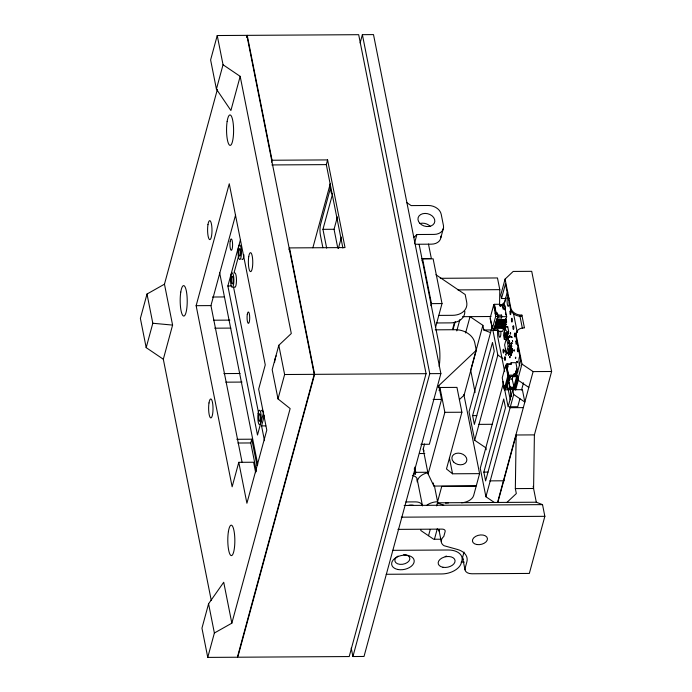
<?xml version="1.0" encoding="UTF-8"?>
<svg xmlns="http://www.w3.org/2000/svg" width="692" height="692" viewBox="0 0 692 692"><rect width="100%" height="100%" fill="white"/><g stroke="black" fill="none" stroke-linecap="round" stroke-linejoin="round"><path stroke-width="1.04" d="M495.014 328.423L503.473 328.371L502.677 331.304L497.92 331.33L498.257 330.11L494.555 330.136L494.832 326.33L496.017 326.321M495.533 326.866C494.131 327.87 496.769 325.915 495.489 323.891L494.962 325.845L495.411 326.961M496.199 324.427C495.29 326.053 496.138 321.52 496.856 321.988M497.34 321.443L496.155 321.451L496.354 322.472L497.003 321.105L496.813 319.012L496.285 320.967L496.735 322.083M499.563 304.662L499.797 289.654L497.47 277.959L440.268 278.305M496.493 321.988L505.195 322.031L505.48 319.989M508.655 331.511L507.764 326.849C503.845 324.825 505.385 333.414 508.655 331.511L508.257 332.982C505.048 332.437 505.947 331.753 505.489 334.945L507.72 334.928L505.489 334.945L505.29 334.201L504.278 339.167L503.43 334.565M506.959 502.392L516.327 493.56L515.341 488.604L516.154 434.991L534.397 434.887L551.619 371.492L531.716 271.325L513.196 271.437L505.082 279.092L500.783 294.913L501.501 298.529L505.783 298.503M534.397 434.887L533.584 488.491L515.341 488.604M507.374 334.565L507.201 336.857L504.961 336.892L505.298 335.741L507.504 335.732M504.831 350.489C505.627 349.365 504.823 352.799 505.134 350.662M505.705 354.806C506.778 355.723 504.71 353.058 506.025 355.117M508.309 338.475L508.309 339.011M508.871 343.154L509.26 343.526L508.94 342.661M511.795 337.039C510.904 335.655 512.66 339.132 511.665 336.831M512.668 341.502L512.4 340.49L512.538 341.217M507.919 332.48L507.72 334.928M504.857 309.367C506.129 308.39 505.333 305.665 503.992 304.982L500.342 304.999L500.264 306.469M503.888 333.068L504.079 333.778L505.117 328.345M504.589 330.3L504.892 329.141M506.838 336.658L506.579 339.175L504.278 339.167M217.392 89.38L164.462 284.187L147.007 294.031L140.381 318.415L146.185 347.635L163.321 359.235L211.285 600.526M217.236 35.534L210.61 59.919L216.414 89.138L230.903 110.495L240.176 76.354L223.04 64.754L217.236 35.534L246.854 35.353L314.237 374.337L237.382 657.227L207.756 657.4L201.952 628.18L208.577 603.787L223.715 582.257L231.846 623.172L214.382 633.016L207.756 657.4M146.185 347.635L152.811 323.25L147.007 294.031M216.414 89.138L223.04 64.754M246.663 37.429L247.226 35.353L358.681 34.687L426.064 373.671L349.209 656.552L237.754 657.218L314.609 374.337L289.481 247.909L345.023 247.58L327.593 159.913L272.051 160.241L271.541 162.127M163.321 359.235L172.593 325.093L164.462 284.187M238.783 462.325L232.14 486.787L196.139 305.682L229.26 183.787L265.261 364.892L258.661 389.163L266.792 430.078L246.914 503.24L238.783 462.325L253.601 462.239L255.685 472.731M242.105 462.342L210.948 305.596L235.583 214.952M263.617 412.493L257.493 435.026L227.867 285.986L240.392 239.899M234.069 272.691L238.809 255.236M288.971 249.795L289.481 247.909M256.438 471.468L250.763 442.949L251.784 439.204L236.828 439.29M342.903 248.056L326.313 164.618L327.593 159.913M360.125 42.991L362.383 34.669L373.498 34.6L440.873 373.585L364.018 656.466L352.911 656.535L351.225 648.058M240.176 76.354L291.297 333.518L278.807 345.291L272.181 369.684L277.994 398.903L290.147 408.574L231.846 623.172M264.491 440.683L261.559 425.909L264.318 415.745M312.87 247.779L330.335 183.501M330.447 188.103L320.569 224.485A7.612 1.765 89.7 0 0 320.405 235.211L322.887 247.719M326.676 248.125L322.948 229.337L332.463 194.305M277.994 398.903L284.62 374.519L278.807 345.291M337.782 248.065L334.054 229.277L337.411 216.907M338.379 248.445L341.459 237.114M414.517 243.29L416.895 234.519L434.083 234.415A11.418 8.538 15.2 0 0 443.451 225.583L441.185 214.191A11.418 8.538 15.2 0 0 428.331 205.489L411.143 205.593L406.861 202.687M422.016 260.962L422.578 258.903L433.131 258.834L442.015 303.563L435.571 327.29M440.873 237.607L443.52 227.858M430.908 305.691L431.462 303.632L422.578 258.903M352.911 656.535L429.767 373.654L362.383 34.669M452.784 328.579L454.454 322.42M453.009 329.747L455.241 321.538M438.252 387.658L438.806 385.626L476.269 350.29L474.781 342.765A17.127 12.811 15.2 0 0 455.5 329.712L435.207 329.833M413.28 474.081L415.321 474.072L415.788 472.342L414.759 467.126M463.839 394.405L479.591 473.631L476.278 485.827L433.884 486.078L428.123 473.942L423.184 449.099L424.577 443.97M439.091 390.573L439.922 387.494L456.954 387.39L461.893 412.233L446.478 468.96L452.559 473.795L479.591 473.631M456.798 330.897L459.86 319.609M438.806 385.626L441.548 399.396L429.351 444.264L420.909 444.316M465.595 332.964L470.032 316.633L482.886 325.335L483.812 329.998L490.507 332.601M428.123 473.942L444.861 412.328L439.922 387.494M470.958 369.225L482.886 325.335M476.269 350.29L464.081 395.158L459.401 399.578M426.886 505.221A12.37 7.699 -11.2 0 1 437.578 501.752L441.747 486.415L476.183 486.216L473.674 495.455A11.418 7.102 -11.2 0 1 461.547 502.799M428.538 535.703L430.216 529.536M436.635 505.887L437.474 502.807L536.309 502.219L542.528 504.632L544.855 516.327L529.337 573.434L471.935 573.772A8.563 5.328 -11.2 0 1 465.102 568.34L466.832 561.956A20.933 13.027 -11.2 0 0 457.507 549.491L444.022 545.703A11.383 7.084 -11.2 0 1 443.823 536.421L445.146 531.525A3.806 2.37 -11.2 0 0 442.11 529.112L397.935 529.371M505.056 308.632L503.447 308.641L502.868 305.717L500.463 305.734L499.797 304.272L494.434 304.307L493.716 304.895L490.057 318.355L492.107 327.264M491.666 326.425L491.839 325.794M494.555 330.136L494.235 328.527L492.384 328.536L495.697 316.339L493.716 304.895M492.272 326.235L469.029 411.792L474.686 440.259L485.827 447.802L486.216 449.774M434.515 539.007L437.309 528.723M495.316 312.966L495.922 313.216L496.086 312.628L494.434 304.307M474.686 440.259L497.833 355.082L492.894 330.231L493.439 328.224M497.522 319.548C496.017 321.01 499.408 316.391 497.167 314.436L497.496 313.216L496.086 312.628M501.501 298.529L505.48 283.893L510.506 309.186A9.325 6.972 15.2 0 0 520.998 316.296L521.56 316.287L521.88 315.102L521.327 315.111A9.325 6.972 15.2 0 1 510.826 308.001L505.082 279.092M499.901 305.786L500.229 304.567M500.342 304.999L500.212 305.492L503.854 305.466L504.589 306.072L504.719 305.579M493.898 329.747L494.832 326.33M496.155 321.451L495.619 323.406L496.077 324.522M497.496 313.216L497.877 315.111L497.15 319.548L505.861 319.592L506.656 316.668L504.797 307.127M500.766 305.483L500.896 304.999M500.792 305.63L500.93 305.146M501.57 305.7L501.709 305.215M501.717 305.63L501.856 305.137M502.089 305.622L502.219 305.137M502.262 305.7L502.401 305.207M472.619 415.632L492.496 342.471L494.244 351.242L474.366 424.404L472.619 415.632L476.788 415.607M502.989 305.475L503.119 304.99M503.015 305.622L503.145 305.129M503.664 305.527L506.752 294.169A9.671 2.24 89.7 0 1 507.79 292.067M503.854 305.466L503.992 304.982M505.195 300.916L505.99 297.984M497.868 317.939L501.57 317.913L501.579 315.094L497.877 315.111M504.433 305.864L504.572 305.371M501.57 317.913L501.579 315.094M504.728 309.852L505.35 308.762M501.968 327.394C501.674 325.794 501.856 329.029 503.646 328.536C504.745 332.817 505.048 325.197 501.899 326.287M502.626 324.963C502.331 323.354 502.522 326.589 504.304 326.096L505.134 327.454L504.84 325.301M503.292 322.524C502.998 320.915 503.179 324.15 504.97 323.657L505.791 325.015L505.506 322.861M503.958 320.085C503.655 318.476 503.845 321.711 505.636 321.218L506.457 322.576L506.215 320.491M495.161 326.866L503.871 326.909L504.139 325.932L495.68 325.984M495.827 324.427L504.537 324.47L504.797 323.501L496.337 323.545M503.646 328.536L502.098 326.909M504.304 326.096L502.764 324.47M504.97 323.657L503.421 322.031M505.636 321.218L504.087 319.592M504.105 327.679L502.954 326.321M504.771 325.24C505.887 323.856 505.048 329.591 504.442 325.603M505.428 322.801L504.278 321.443M503.863 329.643L503.776 328.043M504.26 327.887L504.243 327.186M504.529 327.204L504.658 326.71M504.918 325.448L505.048 324.955M505.186 324.764L505.099 323.173M505.584 323.008L505.636 322.377M505.852 322.325L505.766 320.733M506.241 320.569L506.224 319.877M504.39 329.92L504.39 327.394M505.048 327.48L505.177 326.996M505.714 325.041L505.714 322.515M506.371 322.602L506.38 320.076M504.468 329.894L504.736 329.15M505.134 327.454L505.402 326.71M505.791 325.015L506.06 324.271M506.457 322.576L506.726 321.832M505.584 334.919L505.895 333.769L508.049 333.76M508.516 337.549L506.535 337.869L504.624 344.901L506.302 353.327C506.189 352.28 507.591 354.589 509.814 353.309L510.359 351.294M508.127 337.03L507.478 338.077L508.127 337.03L509.546 336.918L509.355 335.707L509.805 335.707C511.561 338.336 506.942 336.295 508.265 338.492M508.213 337.376L508.066 337.921M508.879 337.471L509.468 336.926M509.433 337.367L509.355 335.707M509.286 337.514L509.58 336.814M510.021 336.814L509.874 337.359L509.805 335.707M506.302 353.327L508.205 346.294L506.535 337.869M507.833 353.629L509.814 346.311L508.655 340.473M510.514 354.339L508.378 353.863L508.239 352.142L508.681 352.133C508.066 354.295 511.734 352.34 510.956 354.339L511.172 355.446L510.731 355.446L510.592 353.69L508.43 353.11M508.525 352.712L510.263 346.311L509.485 342.419M508.871 353.102L508.793 353.75L510.956 354.339M510.921 352.47L511.509 354.226C512.383 351.735 508.585 353.465 509.208 351.882L508.568 350.922C508.456 354.157 513.006 350.36 511.172 355.446M511.838 353.007C512.72 350.515 508.923 352.245 509.537 350.662L508.897 349.702C508.361 352.263 512.071 350.04 511.544 352.462L511.397 353.007L511.985 352.462C512.85 349.209 508.672 351.77 509.078 349.027L509.926 350.135L510.073 349.59L511.907 349.832L512.167 351.787L511.872 351.242C512.4 348.82 508.689 351.043 509.226 348.483L510.073 349.59M509.719 349.996L509.866 349.443M510.402 348.37L510.116 348.872L509.563 347.263C509.027 349.823 512.729 347.6 512.201 350.022L512.504 350.567L512.236 348.612L510.194 348.223M516.12 374.874L515.877 370.73L517.486 370.722L515.886 362.686L511.128 362.712L511.449 364.321L507.746 364.347L507.418 365.558L505.567 365.575L502.254 377.763L504.226 389.215L504.779 389.207L504.624 389.795L509.995 389.76L510.635 388.247L510.93 389.025L511.743 388.238L513.698 388.247L513.706 389.008L515.073 388.394M508.931 353.794L509.078 353.249M509.26 352.574L509.407 352.029L510.878 352.09L511.284 353.119M509.589 351.354L509.736 350.809L511.206 350.87L511.622 351.899M508.975 354.148L509.122 353.603M509.053 352.436L508.421 351.467L508.802 352.738L509.45 352.384M509.39 351.216L508.75 350.247L509.13 351.519L509.788 351.164M509.969 350.489L510.116 349.944M510.047 348.777L509.416 347.808L509.796 349.079L510.445 348.725M511.18 348.284L511.725 346.277L511.103 343.12M506.631 365.661L507.098 363.957L510.8 363.931L511.128 362.712M507.746 364.347L508.118 366.241L506.112 368.317L505.567 365.575M510.263 353.846L510.411 353.292M510.592 352.626L510.739 352.081M510.307 354.192L510.549 353.309M509.303 352.929L510.635 352.972L510.878 352.09M509.641 351.709L510.973 351.752L511.12 351.207M511.302 350.533L511.449 349.988M510.298 349.27L511.63 349.313L511.872 348.439M511.509 354.226L511.25 351.251M511.5 350.68L511.578 350.031M512.167 351.787L511.916 348.811M512.504 350.567L512.426 348.915M510.731 355.446L510.592 353.69M511.059 354.226L511.656 353.681M503.525 382.65L480.257 468.285L485.914 496.752L494.486 502.556M504.226 389.215L507.885 375.747L506.276 367.686M507.885 375.747L508.594 375.159L506.942 366.838M506.899 382.65L507.841 388.169L505.471 388.186L508.568 376.768L510.938 376.759L511.077 376.24L517.382 376.716L514.277 388.134L507.694 388.679L506.899 384.674M505.471 388.186L508.879 376.526M507.694 377.737L507.971 380.271L509.26 380.263L509.182 377.728M483.846 472.126L503.724 398.973L505.471 407.735L485.594 480.897L483.846 472.126L488.016 472.1M508.732 382.218L507.305 382.711L508.603 382.702L508.516 380.168M509.926 377.832L510.056 377.339L508.629 377.832L509.926 377.832L509.71 375.782M507.694 388.679L507.841 388.169M464.012 552.086L462.775 556.645A8.563 5.328 -11.2 0 0 463.147 559.387M514.277 388.134L512.115 379.026L512.91 376.102M510.272 387.572L510.402 387.079M509.995 389.76L510.635 388.247M517.599 376.327L513.637 376.353L514.044 373.671L516.457 373.654M513.637 376.353L514.277 374.839M515.869 372.434L516.258 374.381L513.845 374.398L514.511 375.86L513.948 376.059M517.123 376.18L517.14 375.566L515.194 375.557C513.862 376.517 517.469 376.223 517.287 375.842M511.483 389.025L512.167 388.238M515.479 376.05L515.609 375.557M512.21 388.8L512.339 388.316M515.652 376.119L515.782 375.635M512.513 388.385L512.383 388.869A4.758 1.099 89.7 0 1 512.694 391.136M515.825 376.188L515.964 375.704M515.678 371.466L517.287 371.457L517.149 371.941L515.54 371.95M512.132 388.748L512.884 388.385M516.197 376.188L516.327 375.704M512.902 388.792L513.032 388.307M516.344 376.111L516.474 375.626M512.746 389.726L513.698 394.509L524.839 402.052L522.373 389.665L512.746 389.726L508.11 406.792L503.811 385.167M512.755 388.869L513.179 388.238M516.491 376.041L516.621 375.557M517.382 376.716L516.656 376.474L513.741 387.209L510.039 387.226L508.758 380.799M513.049 388.722L513.594 388.229M516.907 376.041L517.045 375.548M513.706 389.008L513.81 388.376M514.286 388.523L515.332 387.779L517.988 378.031M514.58 389.008L515.203 387.987L515.004 388.601M485.914 496.752L513.698 394.509M528.809 387.416L517.677 379.873L521.967 364.061L516.223 335.153A9.325 6.972 15.2 0 1 523.87 327.939L524.432 327.93L521.88 315.102M515.609 390.08L518.42 379.752M521.534 390.046L523.498 382.814M519.917 398.704L517.737 406.732L509.182 406.784M497.617 502.236L533.108 371.595L521.967 364.061M497.885 502.228L516.154 434.991M504.061 332.247L504.416 331.122M508.49 336.995C509.07 335.776 508.378 339.149 508.776 336.762M505.489 334.945L505.791 333.726M506.881 336.269L507.175 336.874M511.025 343.915L511.146 342.895M505.592 349.261L505.541 348.508M509.338 341.441C510.523 342.272 508.456 339.841 509.58 341.234M511.725 342.644L511.959 343.344L511.622 342.644M495.152 325.88L495.195 326.33M413.773 237.468L416.895 234.519M501.233 305.371L504.926 301.885M496.475 321.002L496.527 321.451M495.818 323.441L495.861 323.891M506.181 352.211L506.172 353.102M497.228 318.536L497.185 319.012M515.194 375.557L514.511 375.86M506.414 322.126L506.016 321.91M505.843 324.557L505.324 324.28M504.52 329.435L504.001 329.15M508.62 355.1C509.615 354.382 508.17 355.982 508.456 354.295M511.725 346.277L508.205 346.294M506.016 332.99L508.257 332.982M507.764 326.849L505.523 326.823M271.844 164.938L326.313 164.618M322.948 229.337L334.054 229.277M415.321 244.259L431.436 244.164A11.418 8.538 15.2 0 0 440.908 236.093M421.662 258.6L431.35 258.548L428.469 244.06M227.867 285.986L231.042 285.969M457.896 289.905L499.797 289.654M212.444 297.024L224.286 296.954M431.462 303.632L442.015 303.563M196.139 305.682L210.948 305.596M438.754 315.405L452.637 315.318A17.127 12.811 15.2 0 0 466.685 302.075L465.197 294.55L435.943 274.75M495.697 316.339L501.25 316.313M462.585 316.677L491 316.503M501.899 316.694L506.656 316.668M213.664 320.214L229.813 320.119M497.15 319.548L505.861 319.592M497.02 320.041L504.425 319.989M497.003 321.105L505.463 321.062M496.354 322.472L503.759 322.429M436.704 322.965L450.587 322.879A17.127 12.811 15.2 0 0 464.834 311.348M495.697 324.911L503.101 324.868M214.719 328.19L230.868 328.094M495.031 327.351L502.435 327.307M483.812 329.998L491.329 329.954M492.894 330.231L498.24 330.196M509.208 336.251L509.658 336.251M512.201 350.022L512.651 350.022M511.872 351.242L512.322 351.242M511.544 352.462L511.985 352.462M510.878 354.901L511.327 354.901M533.108 371.595L551.619 371.492M223.888 373.585L240.055 373.49M284.62 374.519L314.237 374.337M314.609 374.337L426.064 373.671M429.767 373.654L440.873 373.585M508.594 375.159L513.966 375.133M516.656 376.474L513.161 376.742M508.568 376.768L510.938 376.759M509.2 379.043L512.115 379.026M508.101 379.787L509.398 379.778M225.852 382.174L242.027 382.079M505.964 387.252L507.816 387.243M510.324 388.541L514.71 388.515M433.106 399.448L441.548 399.396M509.641 407.709L523.187 407.631M444.861 412.328L461.893 412.233M478.535 424.378L492.081 424.291M261.559 425.909L265.789 425.883M237.953 443.027L250.763 442.949M419.49 453.537L424.802 453.502M415.788 472.342L427.535 472.264M489.763 480.871L504.356 480.784M405.893 501.942L415.546 501.89A8.563 5.328 -11.2 0 1 422.016 504.589M404.119 505.463L542.528 504.632M401.291 517.175L544.855 516.327M440.916 539.224L433.72 539.267L420.866 530.565L420.693 529.683M392.701 550.33L448.208 550.002A17.127 10.657 -11.2 0 1 462.092 558.037A29.055 18.078 -11.2 0 1 461.339 562.881A17.127 10.657 -11.2 0 1 441.695 573.953L386.188 574.282M461.114 562.138L464.297 562.112M504.762 337.687L506.976 337.687M152.811 323.25L172.593 325.093M511.725 348.984L512.279 349.46M505.195 322.031L504.745 320.915M504.537 324.47L504.087 323.354M503.871 326.909L503.421 325.794M437.474 502.807L443.693 505.221M495.152 313.597L497.167 314.436M508.274 339.694L507.997 338.769M497.833 355.082L502.972 358.56M517.287 371.457L517.936 371.907M423.184 449.099L424.075 450.968M511.786 343.44L512.201 343.128M507.573 334.288L507.694 334.893M519.839 315.509L522.365 328.233M513.49 313.424L517.287 332.515M516.517 368.352L516.907 370.281M505.428 312.966L505.817 314.903M505.411 318.476L505.61 319.496M517.677 379.873L516.725 375.09L520.695 360.463L515.903 336.338A9.325 6.972 15.2 0 1 517.555 331.26M508.127 332.445L508.231 332.938M502.669 306.452L503.248 309.376M507.625 337.523L507.816 338.492M508.084 352.686L508.283 353.655M533.151 486.32L536.309 502.219M507.098 363.957L507.79 367.461M506.786 367.426L508.438 375.747M494.27 304.895L495.922 313.216M508.525 381.655L509.918 388.67M497.6 329.721L497.92 331.33M504.658 371.63L498.128 338.76A9.671 2.24 89.7 0 1 497.634 330.032M508.248 389.657L509.926 398.142A9.671 2.24 89.7 0 0 510.367 399.846M502.972 381.474L504.624 389.795M490.455 318.943L492.384 328.536M470.681 370.246L475.101 392.485M419.144 244.423L438.806 343.362A19.03 4.403 89.7 0 1 439.161 366.509M449.471 458.268L452.559 473.795M462.671 558.063L464.998 569.758M434.438 485.948L437.578 501.752M433.261 482.947L433.884 486.078M441.228 541.412L438.901 529.717A11.383 7.084 -11.2 0 0 439.247 531.352M417.207 479.314L422.492 505.904M414.266 468.778L415.321 474.072M329.66 185.084L330.906 191.338A7.612 1.765 89.7 0 0 332.575 193.959M247.226 35.353L272.051 160.241M233.585 287.275L258.375 412M219.641 272.76L257.727 464.367M251.784 439.204L257.035 465.612M208.577 603.787L214.382 633.016M508.94 377.201L509.26 380.263M508.386 380.661L508.603 382.702M510.039 387.226L510.056 388.151M420.321 223.404A8.563 6.401 15.2 0 1 430.303 226.414M408.911 505.272A8.754 5.449 -11.2 0 1 413.323 505.247M412.371 475.473A8.563 5.328 -11.2 0 1 417.103 480.732M403.67 554.647A7.612 4.74 -11.2 0 1 409.162 560.745A7.612 4.74 -11.2 0 1 397.502 563.772A7.612 4.74 -11.2 0 1 398.047 556.108M446.634 556.117A8.563 5.328 -11.2 0 1 445.181 556.454M274.542 362.565A15.224 3.521 89.7 0 1 276.151 355.818M243.939 254.803A7.231 1.669 89.7 0 1 241.819 259.102M261.36 410.901A7.231 1.669 89.7 0 1 263.609 414.422M234.476 272.985A7.231 1.669 89.7 0 1 236.474 280.762A7.231 1.669 89.7 0 1 234.268 286.903M445.57 503.171A11.418 7.102 -11.2 0 1 448.511 502.911M417.146 481.866A26.945 16.764 -11.2 0 1 418.608 478.198A12.37 7.699 -11.2 0 1 427.5 472.766M519.952 365.713A4.758 1.099 89.7 0 1 518.931 360.549A4.758 1.099 89.7 0 1 520.099 356.233M520.384 356.51A4.758 1.099 89.7 0 1 520.644 357.081M509.321 302.023A4.758 1.099 89.7 0 1 508.153 306.331A4.758 1.099 89.7 0 1 507.124 301.167A4.758 1.099 89.7 0 1 508.3 296.859M508.836 297.707A4.758 1.099 89.7 0 1 509.053 298.546M511.258 396.412A4.758 1.099 89.7 0 1 510.886 388.29M500.887 331.753A4.758 1.099 89.7 0 1 499.736 337.307A4.758 1.099 89.7 0 1 498.768 330.923M506.016 366.293A1.903 0.441 89.7 0 1 506.362 364.087A1.903 0.441 89.7 0 1 506.881 365.644M506.397 339.512C506.475 341.9 506.959 338.128 506.397 339.512M510.263 333.086C510.35 336.45 511.059 331.26 510.263 333.086M509.71 356.717C509.805 360.082 510.514 354.892 509.71 356.717M513.94 350.143C514.035 353.508 514.744 348.318 513.94 350.143M515.402 357.487C515.471 360.817 516.232 355.731 515.402 357.487M516.941 361.587C517.036 364.952 517.746 359.762 516.941 361.587M504.918 334.444L504.753 334.98L504.918 334.444M419.828 223.326A8.563 6.401 15.2 0 0 434.256 223.239A8.563 6.401 15.2 0 0 425.078 213.421A8.563 6.401 15.2 0 0 419.828 223.326M398.134 569.533A11.418 7.102 -11.2 0 0 414.171 560.485A11.418 7.102 -11.2 0 0 396.481 557.319A11.418 7.102 -11.2 0 0 398.134 569.533M443.018 567.284A8.563 5.328 -11.2 0 0 455.051 560.511A8.563 5.328 -11.2 0 0 441.781 558.133A8.563 5.328 -11.2 0 0 443.018 567.284M228.395 531.638A15.224 3.521 89.7 0 0 231.093 555.564A15.224 3.521 89.7 0 0 234.484 533.999A15.224 3.521 89.7 0 0 228.395 531.638M180.776 292.085A15.224 3.521 89.7 0 0 183.475 316.01A15.224 3.521 89.7 0 0 186.866 294.446A15.224 3.521 89.7 0 0 180.776 292.085M227.149 121.411A15.224 3.521 89.7 0 0 229.848 145.337A15.224 3.521 89.7 0 0 233.239 123.781A15.224 3.521 89.7 0 0 227.149 121.411M207.963 224.64A9.515 2.206 89.7 0 0 209.65 239.596A9.515 2.206 89.7 0 0 211.769 226.128A9.515 2.206 89.7 0 0 207.963 224.64M248.739 256.663A9.515 2.206 89.7 0 0 250.426 271.619A9.515 2.206 89.7 0 0 252.545 258.142A9.515 2.206 89.7 0 0 248.739 256.663M208.993 402.952A9.515 2.206 89.7 0 0 210.679 417.907A9.515 2.206 89.7 0 0 212.799 404.431A9.515 2.206 89.7 0 0 208.993 402.952M476.745 544.518A7.612 4.74 -11.2 0 0 487.436 538.488A7.612 4.74 -11.2 0 0 475.638 536.378A7.612 4.74 -11.2 0 0 476.745 544.518M247.286 314.393A5.709 1.323 89.7 0 0 248.298 323.363A5.709 1.323 89.7 0 0 249.57 315.275A5.709 1.323 89.7 0 0 247.286 314.393M230.177 241.344A5.709 1.323 89.7 0 0 231.189 250.322A5.709 1.323 89.7 0 0 232.46 242.235A5.709 1.323 89.7 0 0 230.177 241.344M258.765 415.347A3.806 0.882 89.7 0 0 259.439 421.324A3.806 0.882 89.7 0 0 260.287 415.935A3.806 0.882 89.7 0 0 258.765 415.347M239.025 250.167A3.806 0.882 89.7 0 0 239.7 256.152A3.806 0.882 89.7 0 0 240.548 250.763A3.806 0.882 89.7 0 0 239.025 250.167M231.5 277.933A3.806 0.882 89.7 0 0 232.175 283.919A3.806 0.882 89.7 0 0 233.022 278.53A3.806 0.882 89.7 0 0 231.5 277.933M238.368 248.168A7.231 1.669 89.7 0 0 239.657 259.535A7.231 1.669 89.7 0 0 241.266 249.293A7.231 1.669 89.7 0 0 238.368 248.168M258.116 413.314A7.231 1.669 89.7 0 0 259.405 424.68A7.231 1.669 89.7 0 0 261.014 414.439A7.231 1.669 89.7 0 0 258.116 413.314M230.817 275.97A7.231 1.669 89.7 0 0 232.097 287.336A7.231 1.669 89.7 0 0 233.714 277.094A7.231 1.669 89.7 0 0 230.817 275.97M453.545 461.927A7.612 5.692 15.2 0 0 466.373 461.849A7.612 5.692 15.2 0 0 458.216 453.122A7.612 5.692 15.2 0 0 453.545 461.927M515.972 341.32A1.903 0.441 89.7 0 0 516.31 344.313A1.903 0.441 89.7 0 0 516.734 341.614A1.903 0.441 89.7 0 0 515.972 341.32M503.136 350.022A1.903 0.441 89.7 0 0 503.473 353.015A1.903 0.441 89.7 0 0 503.897 350.325A1.903 0.441 89.7 0 0 503.136 350.022M517.452 348.742A1.903 0.441 89.7 0 0 517.789 351.735A1.903 0.441 89.7 0 0 518.213 349.045A1.903 0.441 89.7 0 0 517.452 348.742M511.544 319.055A1.903 0.441 89.7 0 0 511.881 322.048A1.903 0.441 89.7 0 0 512.305 319.349A1.903 0.441 89.7 0 0 511.544 319.055M514.493 333.899A1.903 0.441 89.7 0 0 514.831 336.892A1.903 0.441 89.7 0 0 515.263 334.193A1.903 0.441 89.7 0 0 514.493 333.899M504.606 357.444A1.903 0.441 89.7 0 0 504.944 360.437A1.903 0.441 89.7 0 0 505.368 357.747A1.903 0.441 89.7 0 0 504.606 357.444M513.023 326.477A1.903 0.441 89.7 0 0 513.36 329.47A1.903 0.441 89.7 0 0 513.784 326.771A1.903 0.441 89.7 0 0 513.023 326.477M510.073 311.634A1.903 0.441 89.7 0 0 510.411 314.626A1.903 0.441 89.7 0 0 510.834 311.928A1.903 0.441 89.7 0 0 510.073 311.634"/></g></svg>
